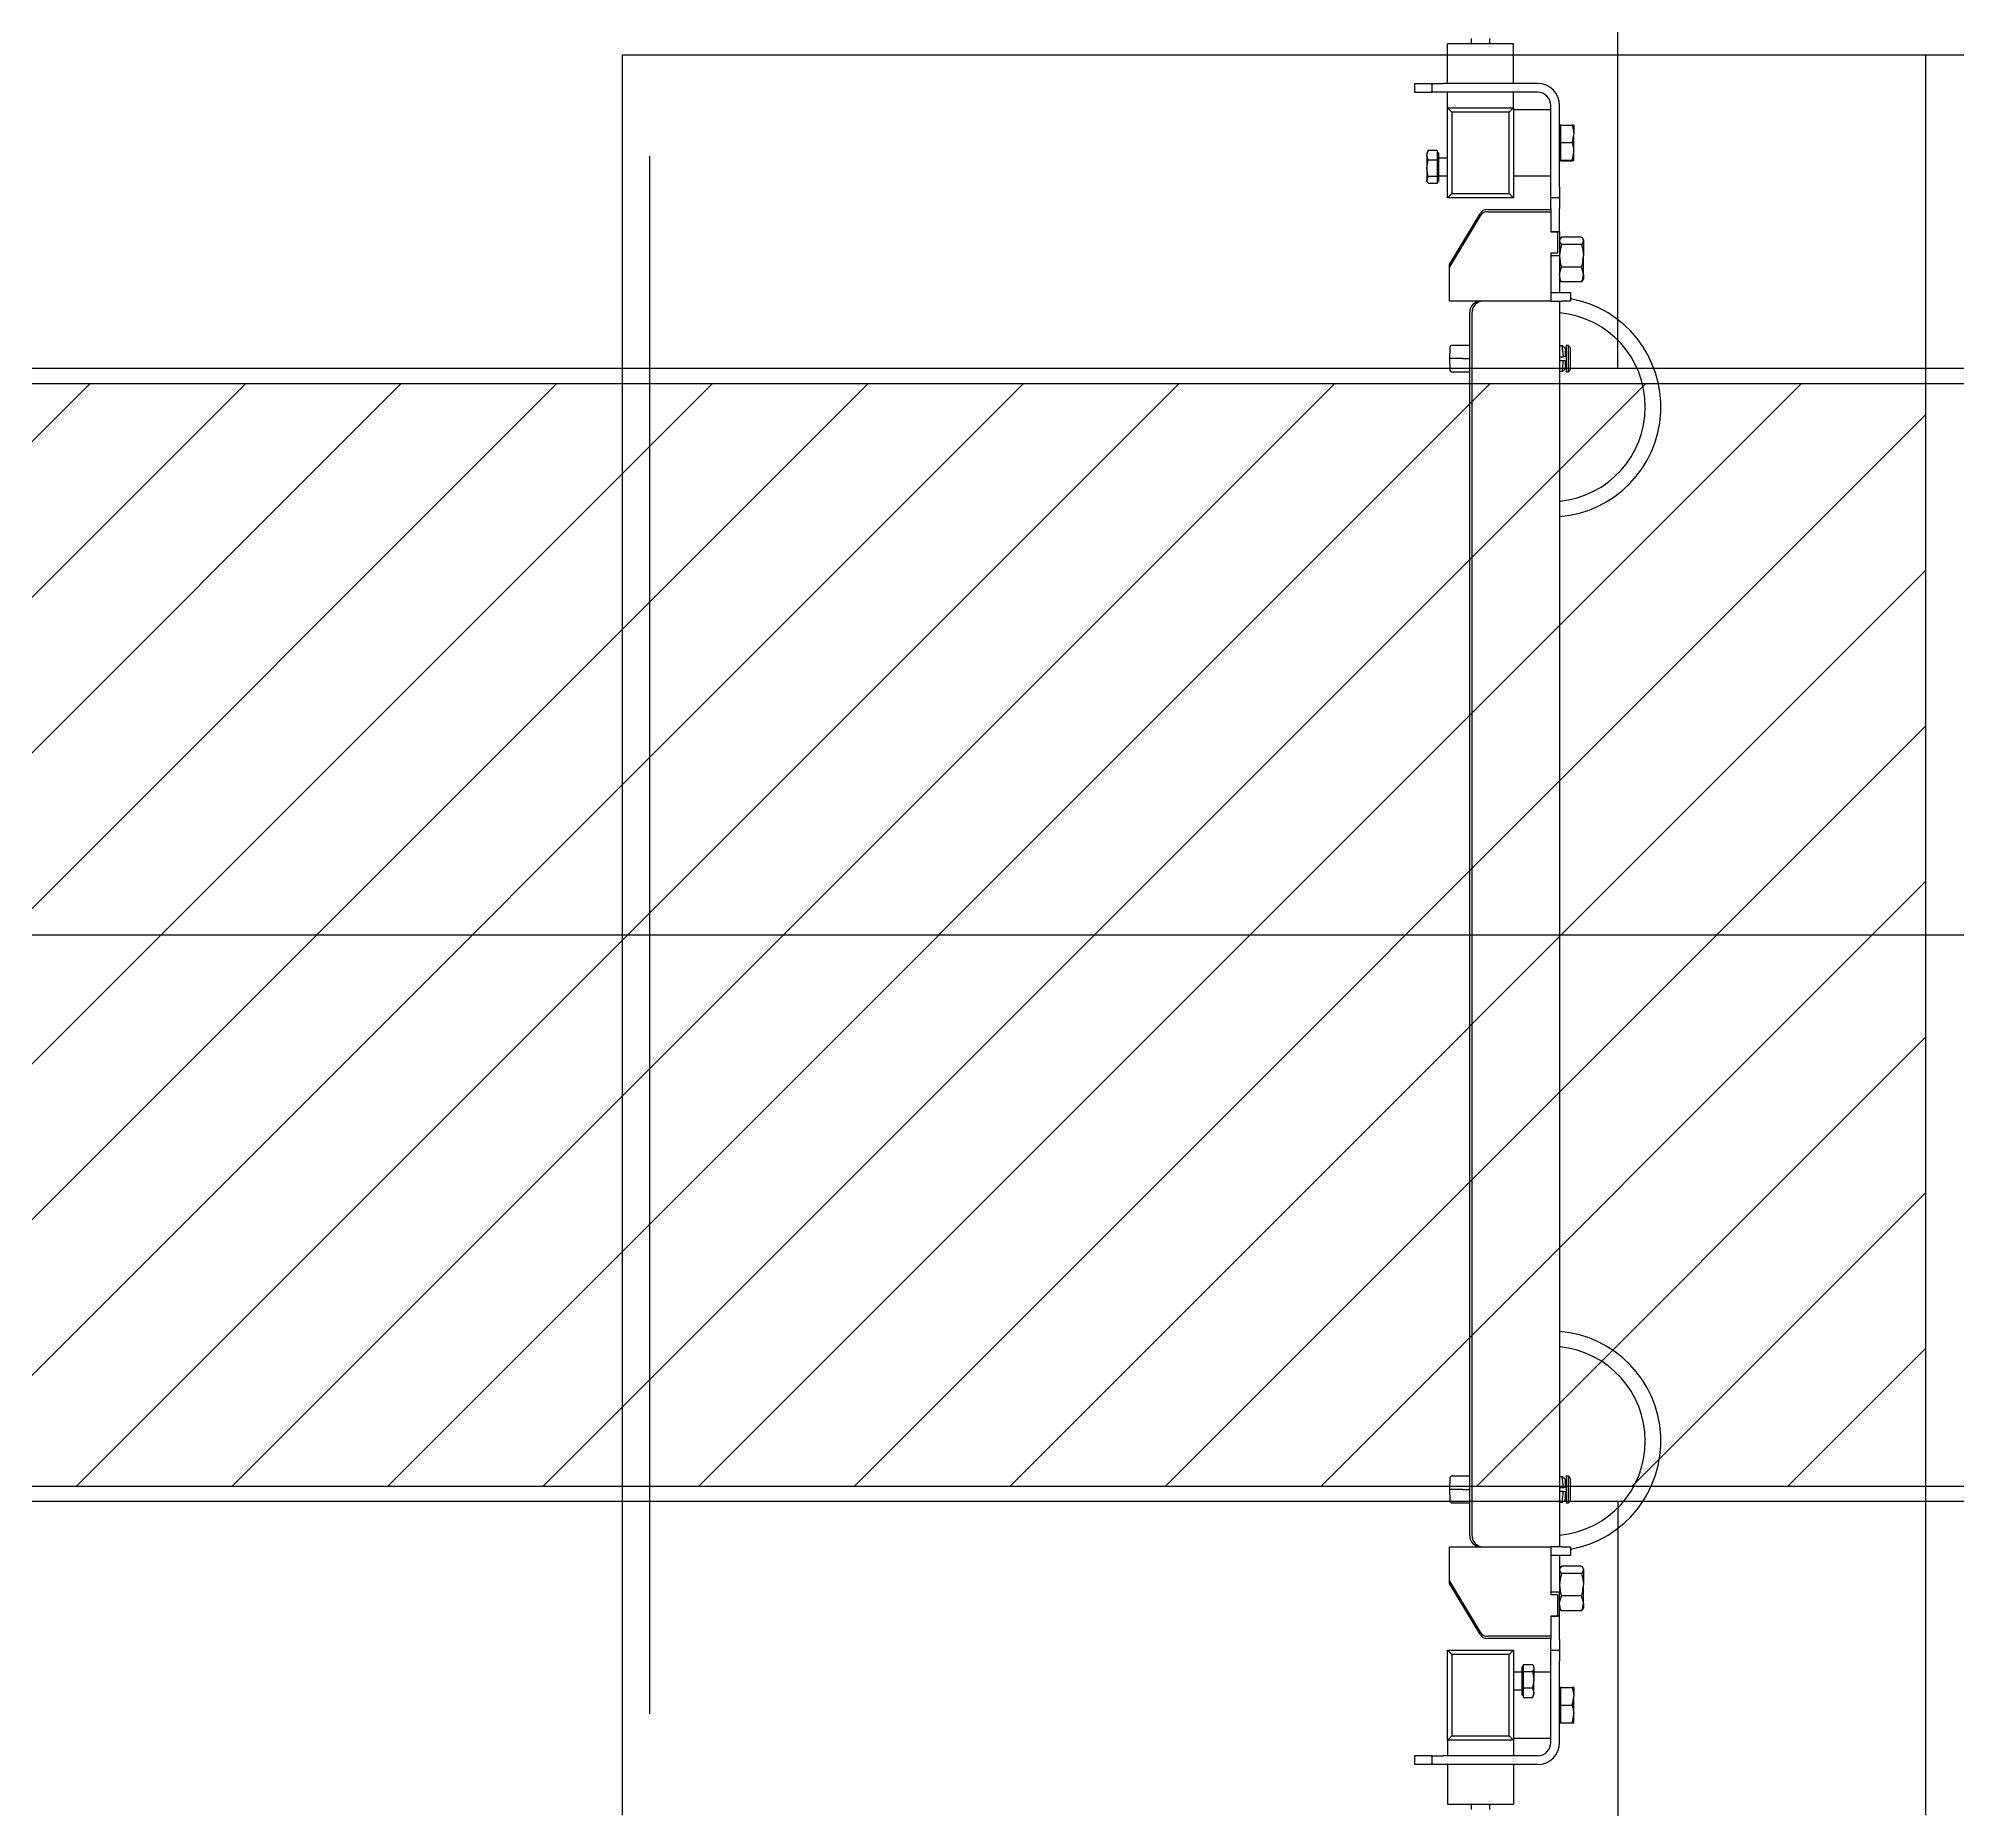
# Model space of a CAD drawing. Header units: inches. Extents: x -955375 to 106222, y -96450 to 64845.
# Drawn here: x 13205 to 14077, y 26878 to 27683 of the extents above; entities that cross this region are included whole.
import ezdxf

# ---------------------------------------------------------------- set-up
doc = ezdxf.new("R2010")
doc.units = ezdxf.units.IN
doc.header["$MEASUREMENT"] = 0
doc.linetypes.add('CENTER', pattern=[50.8, 31.75, -6.35, 6.35, -6.35])
doc.linetypes.add('CONTINUA', pattern=[0])
doc.layers.add('ACHUTECH', color=24, linetype='Continuous', lineweight=18)
doc.layers.add('DIBUJO', color=2, linetype='Continuous')
doc.layers.add('P-EQUIPO NUEVO', color=134, linetype='Continuous')
doc.styles.get("Standard").update_dxf_attribs({"font": 'isocp2.shx'})
doc.dimstyles.new('SUPERPEQUEÑA', dxfattribs={"dimtxt": 0.1, "dimasz": 0.05, "dimexe": 0.1, "dimexo": 0.15, "dimgap": 0.05, "dimtad": 1, "dimzin": 0, "dimdsep": 46, "dimtxsty": 'Standard', "dimblk1": 'CRUZZ', "dimblk2": 'CRUZZ', "dimsah": 1, "dimcen": 0.03, "dimse1": 1, "dimse2": 1, "dimclrd": 109, "dimclre": 4, "dimclrt": 173, "dimadec": 0, "dimazin": 0, "dimtfac": 1, "dimtix": 1, "dimtmove": 1, "dimatfit": 3, "dimldrblk": 'CRUZZ', "dimfxl": 1, "dimtolj": 1, "dimtzin": 0, "dimlwd": -1, "dimarcsym": 0})

# ---------------------------------------------------------------- blocks, each defined once
blk = doc.blocks.new('CRUZ')
at = {"layer": 'DIBUJO', "color": 7, "lineweight": -3}
for p, q in [((-0.2, 0), (0.2, 0)), ((0, 0.2), (0, -0.2))]:
    blk.add_line(p, q, dxfattribs=at)
at = {"layer": 'DIBUJO', "color": 7, "lineweight": -3, "const_width": 0.05}
blk.add_lwpolyline([(0, 0, 1), (0, 0, 1)], format="xyb", close=True, dxfattribs=at)
blk = doc.blocks.new('CRUZZ')
at = {"layer": 'DIBUJO', "color": 3, "xscale": 10, "yscale": 10, "zscale": 10}
blk.add_blockref('CRUZ', (0, 0), dxfattribs=at)
blk = doc.blocks.new('*D185')
at = {"layer": 'ACHUTECH', "color": 7, "ltscale": 500, "transparency": 16777216}
blk.add_line((5118.65, 54499.15), (5118.65, 25409.93), dxfattribs=at)
at = {"layer": 'Defpoints', "color": 0, "linetype": 'CONTINUA', "ltscale": 500, "transparency": 16777216}
for p in [(26169.23, 54499.2), (5118.65, 25409.88), (6592.24, 25409.88)]:
    blk.add_point(p, dxfattribs=at)
at = {"layer": 'ACHUTECH', "color": 7, "linetype": 'CONTINUA', "ltscale": 500, "transparency": 16777216, "xscale": 0.05, "yscale": 0.05, "zscale": 0.05}
for p, rotation in [((5118.65, 54499.2), 90), ((5118.65, 25409.88), 270)]:
    blk.add_blockref('CRUZZ', p, dxfattribs=dict(at, rotation=rotation))
at = {"layer": 'ACHUTECH', "color": 7, "linetype": 'CONTINUA', "lineweight": 13, "ltscale": 500, "transparency": 16777216, "insert": (5118.56, 39954.54), "char_height": 0.15, "attachment_point": 5, "rotation": 90}
blk.add_mtext('\\A1;29089.32', dxfattribs=at)
blk = doc.blocks.new('*D201')
at = {"layer": 'ACHUTECH', "color": 7, "ltscale": 500, "transparency": 16777216}
blk.add_line((4340.12, 59153.03), (4340.12, 15437.33), dxfattribs=at)
at = {"layer": 'Defpoints', "color": 0, "linetype": 'CONTINUA', "ltscale": 500, "transparency": 16777216}
for p in [(21639.15, 59153.08), (4340.12, 15437.28), (6285.39, 15437.28)]:
    blk.add_point(p, dxfattribs=at)
at = {"layer": 'ACHUTECH', "color": 7, "linetype": 'CONTINUA', "ltscale": 500, "transparency": 16777216, "xscale": 0.05, "yscale": 0.05, "zscale": 0.05}
for p, rotation in [((4340.12, 59153.08), 90), ((4340.12, 15437.28), 270)]:
    blk.add_blockref('CRUZZ', p, dxfattribs=dict(at, rotation=rotation))
at = {"layer": 'ACHUTECH', "color": 7, "linetype": 'CONTINUA', "lineweight": 13, "ltscale": 500, "transparency": 16777216, "insert": (4340.02, 37295.18), "char_height": 0.15, "attachment_point": 5, "rotation": 90}
blk.add_mtext('\\A1;43715.81', dxfattribs=at)
blk = doc.blocks.new('termoformadora 2')
for p, q in [((135352.17, -8989.86), (135352.17, -8797.36)), ((135212.17, -8847.36), (135212.17, -9647.36)), ((135399.67, -8870.36), (135399.67, -8852.36)), ((135429.67, -8852.36), (135399.67, -8852.36)), ((135410.42, -8849.86), (135410.42, -8852.36)), ((135418.92, -8852.36), (135418.92, -8849.86)), ((135429.67, -8870.36), (135429.67, -8852.36)), ((135804.67, -8847.36), (135804.67, -9647.36)), ((135388.67, -8870.36), (135431.67, -8870.36)), ((135431.67, -8870.36), (135436.67, -8870.36)), ((135436.67, -8870.36), (135444.67, -8870.36)), ((135436.67, -8870.36), (135436.67, -8874.36)), ((135444.67, -8874.36), (135444.67, -8870.36)), ((135388.67, -8874.36), (135431.67, -8874.36)), ((135399.67, -8881.36), (135399.67, -8874.36)), ((135429.67, -8881.36), (135429.67, -8874.36)), ((135436.67, -8874.36), (135431.67, -8874.36)), ((135436.67, -8874.36), (135444.67, -8874.36)), ((135378.67, -8880.36), (135378.67, -8917.36)), ((135382.67, -8880.36), (135382.67, -8917.36)), ((135399.67, -8882.36), (135382.67, -8882.36)), ((135399.67, -8881.36), (135429.67, -8881.36)), ((135399.67, -8881.36), (135401.67, -8883.36)), ((135399.67, -8922.36), (135399.67, -8881.36)), ((135427.67, -8883.36), (135401.67, -8883.36)), ((135401.67, -8883.36), (135401.67, -8920.36)), ((135429.67, -8881.36), (135427.67, -8883.36)), ((135427.67, -8920.36), (135427.67, -8883.36)), ((135429.67, -8881.36), (135429.67, -8922.36)), ((135372.27, -8889.36), (135372.27, -8893.36)), ((135372.98, -8889.36), (135372.27, -8889.36)), ((135372.47, -8895.41), (135372.27, -8893.36)), ((135372.27, -8893.36), (135372.27, -8893.36)), ((135372.27, -8893.36), (135372.27, -8893.36)), ((135372.27, -8893.36), (135372.27, -8901.36)), ((135372.98, -8897.36), (135372.47, -8895.41)), ((135372.47, -8895.41), (135372.47, -8895.41)), ((135378.07, -8889.36), (135372.98, -8889.36)), ((135378.07, -8897.36), (135372.98, -8897.36)), ((135378.07, -8889.36), (135378.07, -8893.36)), ((135378.67, -8889.36), (135378.07, -8889.36)), ((135378.07, -8893.36), (135378.07, -8897.36)), ((135378.07, -8897.36), (135378.07, -8901.36)), ((135792.17, -8893.4), (135792.17, -8996.86)), ((135372.47, -8903.41), (135372.27, -8901.36)), ((135372.27, -8901.36), (135372.27, -8901.36)), ((135372.27, -8901.36), (135372.27, -8901.36)), ((135372.27, -8905.36), (135372.27, -8901.36)), ((135372.27, -8905.36), (135372.98, -8905.36)), ((135372.98, -8905.36), (135372.47, -8903.41)), ((135372.47, -8903.41), (135372.47, -8903.41)), ((135378.07, -8905.36), (135372.98, -8905.36)), ((135378.07, -8901.36), (135378.07, -8905.36)), ((135378.07, -8905.36), (135378.67, -8905.36)), ((135390.37, -8902.9), (135390.95, -8900.89)), ((135390.75, -8901.2), (135390.37, -8901.86)), ((135390.37, -8901.86), (135390.37, -8903.05)), ((135390.37, -8903.05), (135390.37, -8902.9)), ((135390.37, -8902.9), (135390.37, -8902.9)), ((135390.37, -8903.05), (135390.37, -8908.95)), ((135390.95, -8905.22), (135390.37, -8903.05)), ((135390.37, -8908.69), (135390.95, -8905.22)), ((135390.95, -8900.89), (135390.8, -8901.22)), ((135390.95, -8900.89), (135390.95, -8900.89)), ((135390.95, -8900.89), (135390.95, -8900.89)), ((135395.07, -8900.89), (135390.95, -8900.89)), ((135390.95, -8905.22), (135390.95, -8905.22)), ((135390.95, -8905.22), (135390.95, -8905.22)), ((135395.07, -8905.22), (135390.95, -8905.22)), ((135395.07, -8900.89), (135395.07, -8903.05)), ((135395.67, -8901.86), (135395.07, -8901.86)), ((135395.07, -8903.05), (135395.07, -8905.22)), ((135395.07, -8905.22), (135395.07, -8908.95)), ((135395.67, -8901.86), (135395.67, -8914.86)), ((135397.17, -8904.36), (135396.07, -8904.36)), ((135399.67, -8904.36), (135397.17, -8904.36)), ((135382.67, -8912.36), (135390.37, -8912.36)), ((135390.37, -8908.95), (135390.37, -8908.69)), ((135390.37, -8908.69), (135390.37, -8908.69)), ((135390.37, -8914.27), (135390.37, -8908.95)), ((135390.95, -8912.69), (135390.37, -8908.95)), ((135390.37, -8914.27), (135390.41, -8913.88)), ((135390.73, -8915.49), (135390.37, -8914.27)), ((135390.37, -8914.27), (135390.37, -8914.27)), ((135390.37, -8914.27), (135390.37, -8914.27)), ((135390.37, -8914.27), (135390.37, -8914.86)), ((135390.37, -8914.86), (135390.75, -8915.53)), ((135390.41, -8913.88), (135390.95, -8912.69)), ((135390.41, -8913.88), (135390.41, -8913.88)), ((135390.95, -8912.69), (135390.95, -8912.69)), ((135390.95, -8912.69), (135390.95, -8912.69)), ((135395.07, -8912.69), (135390.95, -8912.69)), ((135395.07, -8908.95), (135395.07, -8912.69)), ((135395.07, -8912.69), (135395.07, -8914.27)), ((135395.07, -8914.27), (135395.07, -8915.84)), ((135395.07, -8914.86), (135395.67, -8914.86)), ((135396.07, -8912.36), (135397.17, -8912.36)), ((135397.17, -8912.36), (135399.67, -8912.36)), ((135378.67, -8922.36), (135378.67, -8917.36)), ((135378.67, -8927.11), (135378.67, -8922.36)), ((135382.67, -8922.36), (135378.67, -8922.36)), ((135382.67, -8917.36), (135382.67, -8922.36)), ((135382.67, -8922.36), (135382.67, -8927.11)), ((135390.95, -8915.84), (135390.73, -8915.49)), ((135390.73, -8915.49), (135390.73, -8915.49)), ((135395.07, -8915.84), (135390.95, -8915.84)), ((135401.67, -8920.36), (135399.67, -8922.36)), ((135429.67, -8922.36), (135399.67, -8922.36)), ((135401.67, -8920.36), (135427.67, -8920.36)), ((135427.67, -8920.36), (135429.67, -8922.36)), ((135378.67, -8927.11), (135378.67, -8937.78)), ((135382.67, -8937.78), (135382.67, -8927.11)), ((135382.67, -8927.59), (135411.36, -8927.59)), ((135382.67, -8928.63), (135411.36, -8928.63)), ((135414.82, -8929.53), (135428.67, -8952.69)), ((135428.67, -8953.72), (135414.82, -8930.56)), ((135368.18, -8940.83), (135367.87, -8941.36)), ((135368.33, -8941.02), (135367.87, -8943.56)), ((135368.67, -8940.16), (135368.2, -8940.84)), ((135368.67, -8940.16), (135368.33, -8941.02)), ((135368.33, -8941.02), (135368.33, -8941.02)), ((135368.67, -8940.16), (135377.87, -8940.16)), ((135377.87, -8940.16), (135378.21, -8941.02)), ((135377.87, -8940.16), (135378.34, -8940.84)), ((135378.21, -8941.02), (135378.21, -8941.02)), ((135378.21, -8941.02), (135378.67, -8943.56)), ((135378.67, -8941.36), (135378.36, -8940.83)), ((135378.67, -8937.78), (135378.67, -8948.63)), ((135378.67, -8937.78), (135382.67, -8937.78)), ((135379.67, -8937.78), (135379.67, -8937.8)), ((135382.67, -8937.8), (135379.67, -8937.8)), ((135379.67, -8947.46), (135379.67, -8937.8)), ((135382.67, -8937.78), (135382.67, -8937.8)), ((135367.87, -8943.56), (135367.87, -8941.36)), ((135367.87, -8943.56), (135367.87, -8943.56)), ((135367.87, -8943.56), (135367.87, -8943.56)), ((135367.87, -8943.56), (135367.93, -8944.48)), ((135367.87, -8943.56), (135367.87, -8952.06)), ((135367.93, -8944.48), (135367.93, -8944.48)), ((135367.93, -8944.48), (135368.67, -8946.96)), ((135368.67, -8946.96), (135368.67, -8946.96)), ((135368.67, -8946.96), (135368.67, -8946.96)), ((135368.67, -8946.96), (135377.87, -8946.96)), ((135378.61, -8944.48), (135377.87, -8946.96)), ((135377.87, -8946.96), (135377.87, -8946.96)), ((135377.87, -8946.96), (135377.87, -8946.96)), ((135378.67, -8943.56), (135378.61, -8944.48)), ((135378.61, -8944.48), (135378.61, -8944.48)), ((135378.67, -8943.56), (135378.67, -8943.56)), ((135378.67, -8943.56), (135378.67, -8943.56)), ((135378.67, -8965.01), (135378.67, -8948.63)), ((135378.67, -8948.63), (135382.67, -8948.63)), ((135379.67, -8947.46), (135382.67, -8947.46)), ((135382.67, -8961.95), (135382.67, -8947.46)), ((135368.09, -8954.66), (135367.87, -8952.06)), ((135367.87, -8952.06), (135367.87, -8952.06)), ((135367.87, -8952.06), (135367.87, -8952.06)), ((135367.87, -8958.87), (135367.87, -8952.06)), ((135368.67, -8957.16), (135368.09, -8954.66)), ((135368.09, -8954.66), (135368.09, -8954.66)), ((135368.67, -8957.16), (135377.87, -8957.16)), ((135377.87, -8957.16), (135378.45, -8954.66)), ((135378.45, -8954.66), (135378.67, -8952.06)), ((135378.45, -8954.66), (135378.45, -8954.66)), ((135378.67, -8952.06), (135378.67, -8952.06)), ((135378.67, -8952.06), (135378.67, -8952.06)), ((135428.67, -8952.69), (135428.67, -8953.72)), ((135428.67, -8953.72), (135428.67, -8961.95)), ((135368.09, -8959.74), (135367.87, -8958.87)), ((135367.87, -8958.87), (135367.87, -8958.87)), ((135367.87, -8958.87), (135367.87, -8958.87)), ((135367.87, -8959.36), (135367.87, -8958.87)), ((135367.87, -8959.36), (135368.18, -8959.9)), ((135368.67, -8960.57), (135368.09, -8959.74)), ((135368.09, -8959.74), (135368.09, -8959.74)), ((135368.67, -8960.57), (135377.87, -8960.57)), ((135373.67, -8965.36), (135377.67, -8965.36)), ((135373.67, -8969.36), (135373.67, -8965.36)), ((135377.67, -8965.36), (135382.67, -8965.36)), ((135377.87, -8960.57), (135378.45, -8959.74)), ((135378.36, -8959.9), (135378.67, -8959.36)), ((135378.45, -8959.74), (135378.67, -8958.87)), ((135378.45, -8959.74), (135378.45, -8959.74)), ((135378.67, -8958.87), (135378.67, -8958.87)), ((135378.67, -8958.87), (135378.67, -8958.87)), ((135378.67, -8965.36), (135378.67, -8965.01)), ((135382.67, -8969.36), (135382.67, -8961.95)), ((135428.67, -8961.95), (135428.67, -8969.36)), ((135377.67, -8969.36), (135373.67, -8969.36)), ((135377.67, -8969.36), (135382.67, -8969.36)), ((135378.67, -9535.36), (135378.67, -8969.36)), ((135428.67, -8969.36), (135382.67, -8969.36)), ((135418.47, -8974.36), (135418.47, -9530.36)), ((135419.51, -8974.36), (135419.51, -9530.36)), ((133879.94, -8989.86), (135352.17, -8989.86)), ((135352.17, -8989.86), (136932.17, -8989.86)), ((135374.67, -8989.36), (135373.67, -8990.36)), ((135373.67, -8990.36), (135373.67, -8995.36)), ((135374.67, -8989.36), (135374.67, -9001.36)), ((135375.67, -8989.36), (135374.67, -8989.36)), ((135375.67, -9001.36), (135375.67, -8989.36)), ((135376.17, -8991.02), (135375.67, -8991)), ((135376.17, -8994.5), (135376.17, -8990.61)), ((135377.56, -8989.43), (135378.57, -8989.43)), ((135378.67, -8990.23), (135378.57, -8990.23)), ((135422.7, -8989.36), (135419.51, -8989.36)), ((135427.78, -8989.36), (135422.7, -8989.36)), ((135428.67, -8995.36), (135428.58, -8990.15)), ((135212.17, -8996.86), (134052.17, -8996.86)), ((135212.17, -8996.86), (135212.17, -9497.86)), ((136372.17, -8996.86), (135212.17, -8996.86)), ((135373.67, -8995.36), (135373.67, -9000.36)), ((135373.67, -9000.36), (135374.67, -9001.36)), ((135374.67, -9001.36), (135375.67, -9001.36)), ((135376.98, -8994.52), (135375.67, -8994.49)), ((135375.67, -8996.24), (135376.98, -8996.21)), ((135375.67, -8999.73), (135376.17, -8999.71)), ((135376.98, -8994.52), (135376.17, -8994.5)), ((135376.17, -8996.23), (135376.98, -8996.21)), ((135376.17, -9000.12), (135376.17, -8996.23)), ((135378.57, -8994.54), (135376.98, -8994.52)), ((135378.57, -8996.19), (135376.98, -8996.21)), ((135377.56, -9001.3), (135377.56, -9001.3)), ((135378.57, -9001.3), (135377.56, -9001.3)), ((135378.67, -8994.55), (135378.57, -8994.54)), ((135378.57, -8996.19), (135378.67, -8996.18)), ((135378.57, -9000.5), (135378.67, -9000.5)), ((135422.75, -8995.36), (135419.51, -8995.36)), ((135419.51, -9001.36), (135422.7, -9001.36)), ((135422.7, -9001.36), (135427.78, -9001.36)), ((135422.75, -8995.36), (135428.67, -8995.36)), ((135428.58, -9000.58), (135428.67, -8995.36)), ((135792.17, -8996.86), (135792.17, -9497.86)), ((134052.17, -9247.36), (135212.17, -9247.36)), ((135212.17, -9247.36), (136372.17, -9247.36)), ((134052.17, -9497.86), (135212.17, -9497.86)), ((135212.17, -9497.86), (136372.17, -9497.86)), ((135792.17, -9497.86), (135792.17, -9601.33)), ((133879.94, -9504.86), (135352.17, -9504.86)), ((135352.17, -9504.86), (136932.17, -9504.86)), ((135352.17, -9504.86), (135352.17, -9697.36)), ((135374.67, -9503.36), (135373.67, -9504.36)), ((135373.67, -9504.36), (135373.67, -9509.36)), ((135374.67, -9503.36), (135374.67, -9515.36)), ((135375.67, -9503.36), (135374.67, -9503.36)), ((135375.67, -9515.36), (135375.67, -9503.36)), ((135376.17, -9505.02), (135375.67, -9505)), ((135376.17, -9508.5), (135376.17, -9504.61)), ((135377.56, -9503.43), (135378.57, -9503.43)), ((135378.67, -9504.23), (135378.57, -9504.23)), ((135422.7, -9503.36), (135419.51, -9503.36)), ((135427.78, -9503.36), (135422.7, -9503.36)), ((135428.67, -9509.36), (135428.58, -9504.15)), ((135373.67, -9509.36), (135373.67, -9514.36)), ((135373.67, -9514.36), (135374.67, -9515.36)), ((135374.67, -9515.36), (135375.67, -9515.36)), ((135376.98, -9508.52), (135375.67, -9508.49)), ((135375.67, -9510.24), (135376.98, -9510.21)), ((135375.67, -9513.73), (135376.17, -9513.71)), ((135376.98, -9508.52), (135376.17, -9508.5)), ((135376.17, -9510.23), (135376.98, -9510.21)), ((135376.17, -9514.12), (135376.17, -9510.23)), ((135378.57, -9508.54), (135376.98, -9508.52)), ((135378.57, -9510.19), (135376.98, -9510.21)), ((135377.56, -9515.3), (135377.56, -9515.3)), ((135378.57, -9515.3), (135377.56, -9515.3)), ((135378.67, -9508.55), (135378.57, -9508.54)), ((135378.57, -9510.19), (135378.67, -9510.18)), ((135378.57, -9514.5), (135378.67, -9514.5)), ((135422.75, -9509.36), (135419.51, -9509.36)), ((135419.51, -9515.36), (135422.7, -9515.36)), ((135422.7, -9515.36), (135427.78, -9515.36)), ((135422.75, -9509.36), (135428.67, -9509.36)), ((135428.58, -9514.58), (135428.67, -9509.36)), ((135373.67, -9535.36), (135377.67, -9535.36)), ((135373.67, -9539.36), (135373.67, -9535.36)), ((135377.67, -9539.36), (135373.67, -9539.36)), ((135382.67, -9535.36), (135377.67, -9535.36)), ((135382.67, -9539.36), (135377.67, -9539.36)), ((135378.67, -9539.72), (135378.67, -9539.36)), ((135378.67, -9556.1), (135378.67, -9539.72)), ((135382.67, -9535.36), (135428.67, -9535.36)), ((135382.67, -9542.78), (135382.67, -9535.36)), ((135382.67, -9557.27), (135382.67, -9542.78)), ((135428.67, -9535.36), (135428.67, -9542.78)), ((135428.67, -9542.78), (135428.67, -9551.01)), ((135368.18, -9544.83), (135367.87, -9545.36)), ((135368.33, -9545.02), (135367.87, -9547.56)), ((135367.87, -9547.56), (135367.87, -9545.36)), ((135367.87, -9547.56), (135367.87, -9547.56)), ((135367.87, -9547.56), (135367.87, -9547.56)), ((135367.87, -9547.56), (135367.93, -9548.48)), ((135367.87, -9547.56), (135367.87, -9556.06)), ((135367.93, -9548.48), (135367.93, -9548.48)), ((135367.93, -9548.48), (135368.67, -9550.96)), ((135368.67, -9544.16), (135368.2, -9544.84)), ((135368.67, -9544.16), (135368.33, -9545.02)), ((135368.33, -9545.02), (135368.33, -9545.02)), ((135368.67, -9544.16), (135377.87, -9544.16)), ((135368.67, -9550.96), (135368.67, -9550.96)), ((135368.67, -9550.96), (135368.67, -9550.96)), ((135368.67, -9550.96), (135377.87, -9550.96)), ((135377.87, -9544.16), (135378.21, -9545.02)), ((135377.87, -9544.16), (135378.34, -9544.84)), ((135378.61, -9548.48), (135377.87, -9550.96)), ((135377.87, -9550.96), (135377.87, -9550.96)), ((135377.87, -9550.96), (135377.87, -9550.96)), ((135378.21, -9545.02), (135378.21, -9545.02)), ((135378.21, -9545.02), (135378.67, -9547.56)), ((135378.67, -9545.36), (135378.36, -9544.83)), ((135378.67, -9547.56), (135378.61, -9548.48)), ((135378.61, -9548.48), (135378.61, -9548.48)), ((135378.67, -9547.56), (135378.67, -9547.56)), ((135378.67, -9547.56), (135378.67, -9547.56)), ((135414.82, -9574.17), (135428.67, -9551.01)), ((135428.67, -9551.01), (135428.67, -9552.04)), ((135368.09, -9558.66), (135367.87, -9556.06)), ((135367.87, -9556.06), (135367.87, -9556.06)), ((135367.87, -9556.06), (135367.87, -9556.06)), ((135367.87, -9562.87), (135367.87, -9556.06)), ((135368.67, -9561.16), (135368.09, -9558.66)), ((135368.09, -9558.66), (135368.09, -9558.66)), ((135377.87, -9561.16), (135378.45, -9558.66)), ((135378.45, -9558.66), (135378.67, -9556.06)), ((135378.45, -9558.66), (135378.45, -9558.66)), ((135378.67, -9556.06), (135378.67, -9556.06)), ((135378.67, -9556.06), (135378.67, -9556.06)), ((135378.67, -9566.95), (135378.67, -9556.1)), ((135378.67, -9556.1), (135382.67, -9556.1)), ((135379.67, -9557.27), (135382.67, -9557.27)), ((135379.67, -9566.92), (135379.67, -9557.27)), ((135428.67, -9552.04), (135414.82, -9575.2)), ((135368.09, -9563.74), (135367.87, -9562.87)), ((135367.87, -9562.87), (135367.87, -9562.87)), ((135367.87, -9562.87), (135367.87, -9562.87)), ((135367.87, -9563.36), (135367.87, -9562.87)), ((135367.87, -9563.36), (135368.18, -9563.9)), ((135368.67, -9564.57), (135368.09, -9563.74)), ((135368.09, -9563.74), (135368.09, -9563.74)), ((135368.67, -9561.16), (135377.87, -9561.16)), ((135368.67, -9564.57), (135377.87, -9564.57)), ((135377.87, -9564.57), (135378.45, -9563.74)), ((135378.36, -9563.9), (135378.67, -9563.36)), ((135378.45, -9563.74), (135378.67, -9562.87)), ((135378.45, -9563.74), (135378.45, -9563.74)), ((135378.67, -9562.87), (135378.67, -9562.87)), ((135378.67, -9562.87), (135378.67, -9562.87)), ((135378.67, -9566.95), (135378.67, -9577.62)), ((135378.67, -9566.95), (135382.67, -9566.95)), ((135379.67, -9566.92), (135379.67, -9566.95)), ((135382.67, -9566.92), (135379.67, -9566.92)), ((135382.67, -9566.95), (135382.67, -9566.92)), ((135382.67, -9577.62), (135382.67, -9566.95)), ((135378.67, -9582.36), (135378.67, -9577.62)), ((135411.36, -9576.1), (135382.67, -9576.1)), ((135411.36, -9577.14), (135382.67, -9577.14)), ((135382.67, -9577.62), (135382.67, -9582.36)), ((135378.67, -9587.36), (135378.67, -9582.36)), ((135378.67, -9582.36), (135382.67, -9582.36)), ((135382.67, -9582.36), (135382.67, -9587.36)), ((135399.67, -9623.36), (135399.67, -9582.36)), ((135399.67, -9582.36), (135429.67, -9582.36)), ((135401.67, -9584.36), (135399.67, -9582.36)), ((135401.67, -9584.36), (135401.67, -9621.36)), ((135427.67, -9584.36), (135401.67, -9584.36)), ((135427.67, -9584.36), (135429.67, -9582.36)), ((135427.67, -9621.36), (135427.67, -9584.36)), ((135429.67, -9582.36), (135429.67, -9623.36)), ((135378.67, -9587.36), (135378.67, -9624.36)), ((135382.67, -9587.36), (135382.67, -9624.36)), ((135399.67, -9592.36), (135382.67, -9592.36)), ((135432.17, -9592.36), (135429.67, -9592.36)), ((135433.27, -9592.36), (135432.17, -9592.36)), ((135433.67, -9601.67), (135433.67, -9589.86)), ((135434.27, -9589.86), (135433.67, -9589.86)), ((135434.27, -9588.89), (135438.39, -9588.89)), ((135434.27, -9590.46), (135434.27, -9588.89)), ((135434.27, -9592.03), (135434.27, -9590.46)), ((135434.27, -9592.03), (135438.39, -9592.03)), ((135434.27, -9595.77), (135434.27, -9592.03)), ((135438.97, -9590.57), (135438.39, -9592.03)), ((135438.39, -9592.03), (135438.39, -9592.03)), ((135438.39, -9592.03), (135438.39, -9592.03)), ((135438.39, -9592.03), (135438.97, -9595.77)), ((135438.51, -9589.21), (135438.97, -9590.46)), ((135438.97, -9589.86), (135438.57, -9589.17)), ((135438.97, -9589.86), (135438.97, -9590.46)), ((135438.97, -9590.46), (135438.97, -9590.57)), ((135438.97, -9595.77), (135438.97, -9590.46)), ((135438.97, -9590.57), (135438.97, -9590.57)), ((135372.27, -9599.37), (135372.76, -9599.28)), ((135372.27, -9599.36), (135372.27, -9599.36)), ((135372.31, -9599.39), (135372.27, -9599.37)), ((135372.27, -9599.37), (135372.27, -9599.37)), ((135372.27, -9599.37), (135372.27, -9599.37)), ((135372.27, -9599.37), (135372.27, -9603.52)), ((135372.47, -9605.58), (135372.27, -9603.52)), ((135372.27, -9603.52), (135372.27, -9603.52)), ((135372.27, -9603.52), (135372.27, -9603.52)), ((135372.27, -9603.52), (135372.27, -9611.52)), ((135372.98, -9599.47), (135372.31, -9599.39)), ((135372.31, -9599.39), (135372.31, -9599.39)), ((135372.76, -9599.28), (135372.98, -9599.26)), ((135372.76, -9599.28), (135372.76, -9599.28)), ((135372.98, -9599.26), (135372.98, -9599.26)), ((135372.98, -9599.26), (135372.98, -9599.26)), ((135378.07, -9599.26), (135372.98, -9599.26)), ((135378.07, -9599.47), (135372.98, -9599.47)), ((135378.07, -9599.26), (135378.07, -9599.37)), ((135378.67, -9599.36), (135378.07, -9599.36)), ((135378.07, -9599.37), (135378.07, -9599.47)), ((135378.07, -9599.47), (135378.07, -9603.52)), ((135378.07, -9603.52), (135378.07, -9607.57)), ((135429.67, -9600.36), (135432.17, -9600.36)), ((135432.17, -9600.36), (135433.27, -9600.36)), ((135433.67, -9602.86), (135433.67, -9601.67)), ((135433.67, -9602.86), (135434.27, -9602.86)), ((135434.27, -9599.5), (135434.27, -9595.77)), ((135434.27, -9601.67), (135434.27, -9599.5)), ((135434.27, -9599.5), (135438.39, -9599.5)), ((135434.27, -9603.84), (135434.27, -9601.67)), ((135434.27, -9603.84), (135438.39, -9603.84)), ((135438.97, -9596.03), (135438.39, -9599.5)), ((135438.39, -9599.5), (135438.93, -9601.14)), ((135438.39, -9599.5), (135438.39, -9599.5)), ((135438.39, -9599.5), (135438.39, -9599.5)), ((135438.61, -9603.36), (135438.39, -9603.84)), ((135438.39, -9603.84), (135438.51, -9603.52)), ((135438.39, -9603.84), (135438.39, -9603.84)), ((135438.39, -9603.84), (135438.39, -9603.84)), ((135438.57, -9603.56), (135438.97, -9602.86)), ((135438.97, -9601.67), (135438.61, -9603.36)), ((135438.61, -9603.36), (135438.61, -9603.36)), ((135438.93, -9601.14), (135438.93, -9601.14)), ((135438.93, -9601.14), (135438.97, -9601.67)), ((135438.97, -9595.77), (135438.97, -9596.03)), ((135438.97, -9601.67), (135438.97, -9595.77)), ((135438.97, -9596.03), (135438.97, -9596.03)), ((135438.97, -9601.67), (135438.97, -9601.67)), ((135438.97, -9601.67), (135438.97, -9601.67)), ((135438.97, -9602.86), (135438.97, -9601.67)), ((135372.47, -9613.53), (135372.27, -9611.52)), ((135372.27, -9611.52), (135372.27, -9611.52)), ((135372.27, -9611.52), (135372.27, -9611.52)), ((135372.27, -9615.36), (135372.27, -9611.52)), ((135372.98, -9607.57), (135372.47, -9605.58)), ((135372.47, -9605.58), (135372.47, -9605.58)), ((135378.07, -9607.57), (135372.98, -9607.57)), ((135378.07, -9607.57), (135378.07, -9611.52)), ((135378.07, -9611.52), (135378.07, -9615.46)), ((135372.27, -9615.36), (135372.31, -9615.39)), ((135372.27, -9615.36), (135372.27, -9615.37)), ((135372.31, -9615.39), (135372.31, -9615.39)), ((135372.31, -9615.39), (135372.98, -9615.46)), ((135372.98, -9615.46), (135372.47, -9613.53)), ((135372.47, -9613.53), (135372.47, -9613.53)), ((135372.98, -9615.46), (135372.98, -9615.46)), ((135372.98, -9615.46), (135372.98, -9615.46)), ((135378.07, -9615.46), (135372.98, -9615.46)), ((135378.07, -9615.36), (135378.67, -9615.36)), ((135399.67, -9623.36), (135401.67, -9621.36)), ((135401.67, -9621.36), (135427.67, -9621.36)), ((135429.67, -9623.36), (135427.67, -9621.36)), ((135382.67, -9622.36), (135399.67, -9622.36)), ((135399.67, -9623.36), (135399.67, -9630.36)), ((135429.67, -9623.36), (135399.67, -9623.36)), ((135429.67, -9623.36), (135429.67, -9630.36)), ((135388.67, -9630.36), (135431.67, -9630.36)), ((135388.67, -9634.36), (135431.67, -9634.36)), ((135399.67, -9634.36), (135399.67, -9652.36)), ((135429.67, -9634.36), (135429.67, -9652.36)), ((135431.67, -9630.36), (135436.67, -9630.36)), ((135436.67, -9634.36), (135431.67, -9634.36)), ((135444.67, -9630.36), (135436.67, -9630.36)), ((135436.67, -9630.36), (135436.67, -9634.36)), ((135444.67, -9634.36), (135436.67, -9634.36)), ((135444.67, -9634.36), (135444.67, -9630.36)), ((135804.67, -9647.36), (134619.67, -9647.36)), ((135399.67, -9652.36), (135429.67, -9652.36)), ((135410.42, -9652.36), (135410.42, -9654.86)), ((135418.92, -9654.86), (135418.92, -9652.36))]:
    blk.add_line(p, q)
at = {"linetype": 'Continuous'}
for p, q in [((135212.17, -9059.62), (135274.93, -8996.86)), ((135212.17, -9130.33), (135345.64, -8996.86)), ((135212.17, -9201.05), (135416.35, -8996.86)), ((135212.17, -9271.76), (135487.06, -8996.86)), ((135212.17, -9342.47), (135557.77, -8996.86)), ((135212.17, -9413.18), (135628.48, -8996.86)), ((135212.17, -9483.89), (135699.19, -8996.86)), ((135268.9, -9497.86), (135769.9, -8996.86)), ((135339.61, -9497.86), (135840.61, -8996.86)), ((135410.32, -9497.86), (135911.32, -8996.86)), ((135481.04, -9497.86), (135982.04, -8996.86)), ((135551.75, -9497.86), (136052.75, -8996.86)), ((135622.46, -9497.86), (136123.46, -8996.86)), ((135693.17, -9497.86), (136194.17, -8996.86)), ((135763.88, -9497.86), (136264.88, -8996.86)), ((135834.59, -9497.86), (136335.59, -8996.86)), ((135905.3, -9497.86), (136372.17, -9030.99)), ((135976.01, -9497.86), (136372.17, -9101.71)), ((136046.72, -9497.86), (136372.17, -9172.42))]:
    blk.add_line(p, q, dxfattribs=at)
at = {"linetype": 'CENTER'}
blk.add_line((135353.67, -9247.36), (135444.51, -9247.36), dxfattribs=at)
for centre, radius, start, end in [((135388.67, -8880.36), 10, 90, 180), ((135388.67, -8880.36), 6, 90, 180), ((135384.4, -8893.47), 12.13, 160.22726, 179.51662), ((135384.4, -8901.47), 12.13, 160.22726, 179.51662), ((135396.07, -8903.96), 0.4, 180, 270), ((135396.07, -8912.76), 0.4, 90, 180), ((135411.39, -8931.62), 4.03, 31.34529, 90.36002), ((135411.39, -8932.66), 4.03, 31.34529, 90.36002), ((135385.24, -8952.18), 17.37, 162.49764, 179.59898), ((135361.3, -8952.18), 17.37, 0.40097, 17.5024), ((135370.34, -8958.99), 2.47, 132.35624, 177.13354), ((135376.2, -8958.99), 2.47, 2.86635, 47.64385), ((135382.67, -9017.36), 50, 100.36976, 265.41143), ((135382.67, -9017.36), 42.95, 95.34356, 264.65644), ((135413.55, -8974.28), 4.92, 359.02435, 88.98973), ((135414.59, -8974.28), 4.92, 359.02435, 88.98978), ((135700.45, -9370.09), 499.16, 130.3063, 130.51523), ((135405.83, -8995.18), 28.85, 168.51097, 178.68064), ((135427.78, -8990.16), 0.8, 1, 90), ((135681.93, -8642.35), 470.63, 229.48128, 229.70292), ((135405.74, -8995.56), 28.76, 181.30658, 191.50845), ((135427.78, -9000.56), 0.8, 270, 359), ((135382.67, -9487.36), 50, 94.58857, 259.63024), ((135382.67, -9487.36), 42.95, 95.34356, 264.65644), ((135700.45, -9884.09), 499.16, 130.3063, 130.51523), ((135405.83, -9509.18), 28.85, 168.51097, 178.68064), ((135427.78, -9504.16), 0.8, 1, 90), ((135681.93, -9156.35), 470.63, 229.48128, 229.70292), ((135405.74, -9509.56), 28.76, 181.30658, 191.50845), ((135427.78, -9514.56), 0.8, 270, 359), ((135413.55, -9530.45), 4.92, 271.01027, 0.97565), ((135414.59, -9530.45), 4.92, 271.01022, 0.97565), ((135385.24, -9556.18), 17.37, 162.49764, 179.59898), ((135361.3, -9556.18), 17.37, 0.40097, 17.5024), ((135370.34, -9562.99), 2.47, 132.3558, 177.13398), ((135376.2, -9562.99), 2.47, 2.86591, 47.6443), ((135411.39, -9572.07), 4.03, 269.63998, 328.65471), ((135411.39, -9573.11), 4.03, 269.63998, 328.65471), ((135433.27, -9591.96), 0.4, 270, 0), ((135384.69, -9603.62), 12.42, 160.46293, 179.52584), ((135433.27, -9600.76), 0.4, 0, 90), ((135384.1, -9611.62), 11.83, 159.97602, 179.50697), ((135388.67, -9624.36), 10, 180, 270), ((135388.67, -9624.36), 6, 179.98442, 270)]:
    blk.add_arc(centre, radius, start, end)

msp = doc.modelspace()

# ---------------------------------------------------------------- block references
at = {"layer": 'P-EQUIPO NUEVO', "lineweight": 0, "rotation": 180}
msp.add_blockref('termoformadora 2', (149275.079, 18027.72), dxfattribs=at)

# ---------------------------------------------------------------- dimensions: what is measured, and where the dimension line sits
at = {"layer": 'ACHUTECH', "color": 7, "linetype": 'CONTINUA', "lineweight": 13, "ltscale": 500}
for base, p1, p2, picture, middle in [((4340.116, 15437.278), (21639.15, 59153.085), (6285.39, 15437.278), '*D201', (4340.021, 37295.181)), ((5118.653, 25409.883), (26169.229, 54499.203), (6592.24, 25409.883), '*D185', (5118.558, 39954.543))]:
    dim = msp.add_linear_dim(base=base, p1=p1, p2=p2, angle=90, dimstyle='SUPERPEQUEÑA', override={"dimtxt": 0.15, "dimgap": 0.02, "dimclrd": 7, "dimclrt": 7, "dimfxl": 0.2}, dxfattribs=at)
    dim.commit()
    dim.dimension.update_dxf_attribs({"geometry": picture, "text_midpoint": middle})

doc.saveas('drawing.dxf')
